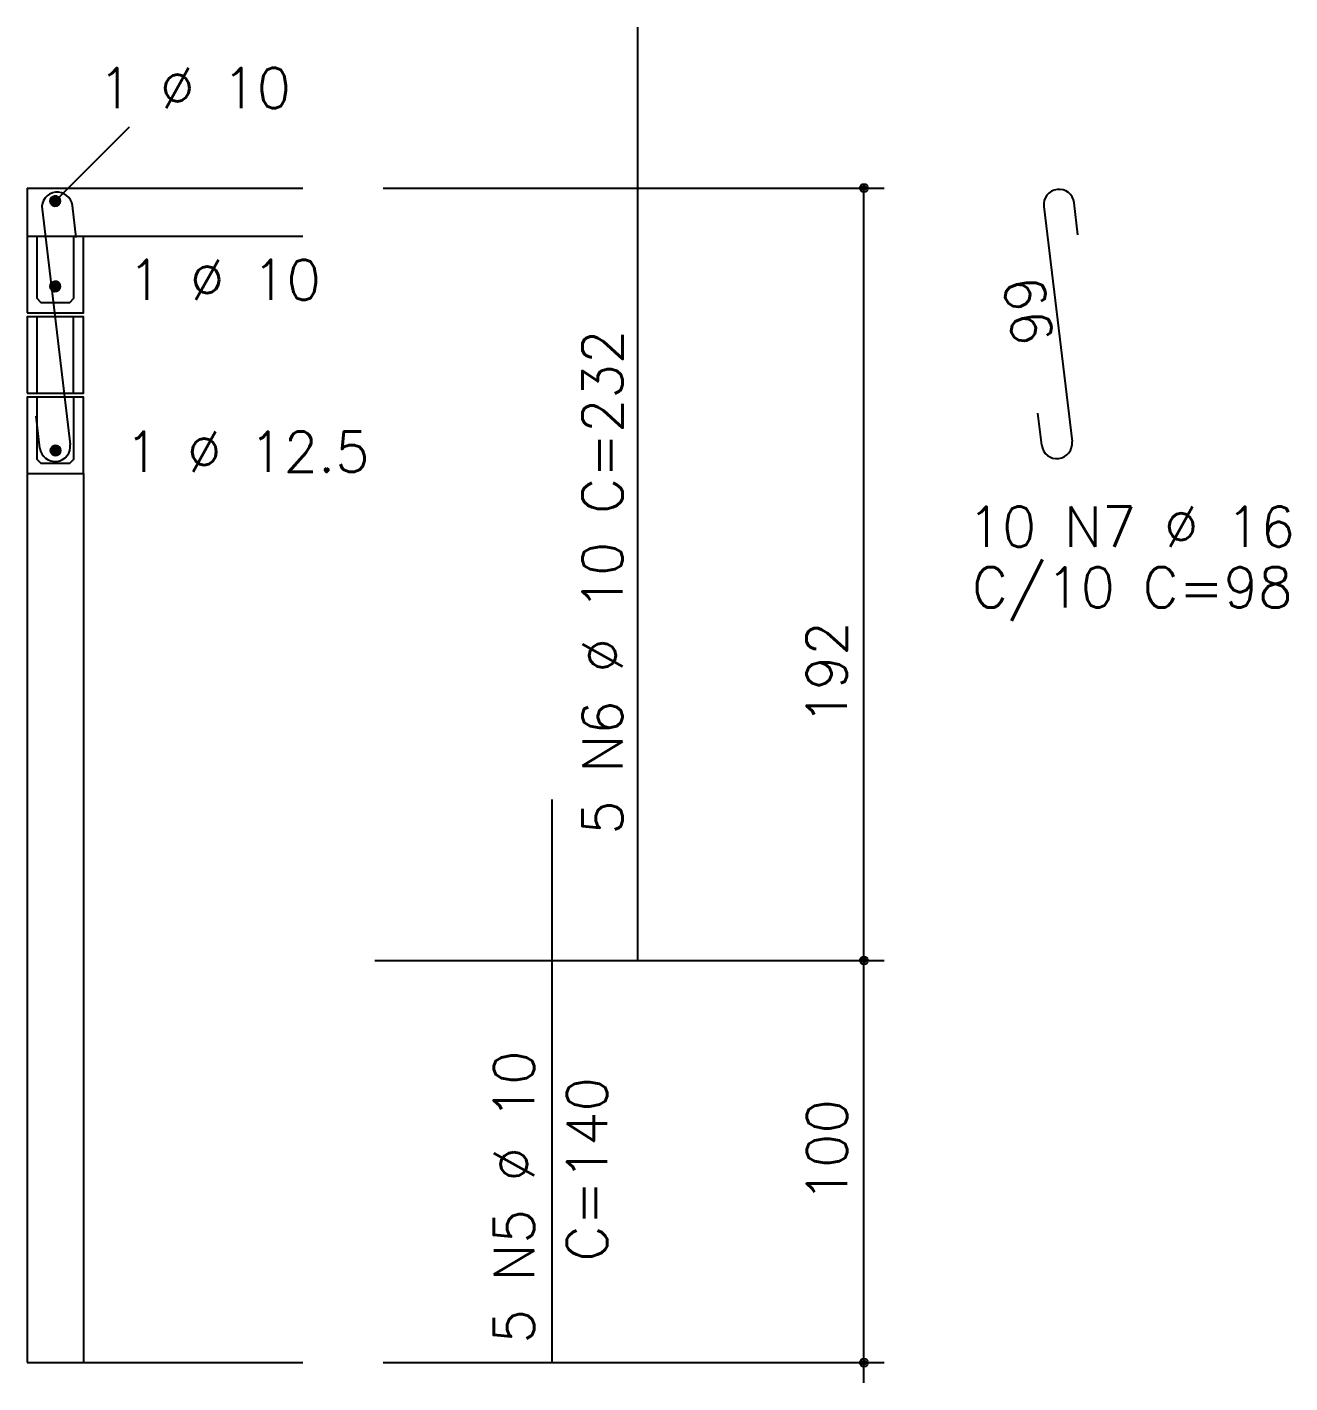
# Model space of a CAD drawing. Extents: x -2 to 121, y -2 to 61.
# Drawn here: x 84.64 to 90.92, y 26.47 to 33.21 of the extents above; entities that cross this region are included whole.
import ezdxf

# ---------------------------------------------------------------- set-up
doc = ezdxf.new("R2010")
doc.units = 0
doc.header["$MEASUREMENT"] = 0
for name, color, linetype in [('PENA_01', 1, 'CONTINUOUS'), ('PENA_02', 2, 'CONTINUOUS'), ('PENA_03', 3, 'CONTINUOUS'), ('PENA_05', 5, 'CONTINUOUS')]:
    doc.layers.add(name, color=color, linetype=linetype)
doc.styles.get("Standard").update_dxf_attribs({"font": 'ROMANS.SHX'})

msp = doc.modelspace()

# ---------------------------------------------------------------- linework, layer by layer
at = {"layer": 'PENA_01', "linetype": 'Continuous'}
msp.add_line((84.780174, 32.346012), (85.149184, 32.715022), dxfattribs=at)
at = {"layer": 'PENA_02', "linetype": 'Continuous'}
for centre, radius in [((88.80062, 32.411012), 0.02), ((88.80062, 32.411012), 0.01), ((88.80062, 28.571012), 0.02), ((88.80062, 28.571012), 0.01), ((88.80062, 26.571012), 0.02), ((88.80062, 26.571012), 0.01)]:
    msp.add_circle(centre, radius, dxfattribs=at)
at = {"layer": 'PENA_03', "linetype": 'Continuous'}
for p, q in [((84.640625, 32.411012), (84.640625, 31.791012)), ((84.640625, 32.411012), (86.011304, 32.411012)), ((86.411304, 32.411012), (88.90062, 32.411012)), ((88.80062, 26.470479), (88.80062, 32.411012)), ((84.640625, 32.171012), (86.011304, 32.171012)), ((84.690625, 31.391012), (84.690625, 31.771012)), ((84.870625, 31.391012), (84.870625, 31.771012)), ((84.640625, 30.991012), (84.640625, 26.571012)), ((84.920625, 30.991012), (84.920625, 26.571012)), ((86.369373, 28.571012), (88.90062, 28.571012)), ((84.640625, 26.571012), (86.011304, 26.571012)), ((86.411304, 26.571012), (88.90062, 26.571012))]:
    msp.add_line(p, q, dxfattribs=at)
for points in [[(84.805174, 32.346012), (84.803012, 32.35618), (84.796902, 32.36459), (84.787899, 32.369788), (84.77756, 32.370875), (84.767674, 32.367662), (84.759948, 32.360706), (84.75572, 32.35121), (84.75572, 32.340814), (84.759948, 32.331317), (84.767674, 32.324361), (84.77756, 32.321149), (84.787899, 32.322235), (84.796902, 32.327433), (84.803012, 32.335843), (84.805174, 32.346012)], [(84.640625, 31.791012), (84.920625, 31.791012), (84.920625, 32.171012)], [(84.870625, 32.171012), (84.870625, 31.861012), (84.850625, 31.841012), (84.710625, 31.841012), (84.690625, 31.861012), (84.690625, 32.171012)], [(84.805174, 31.922002), (84.803012, 31.93217), (84.796902, 31.940581), (84.787899, 31.945778), (84.77756, 31.946865), (84.767674, 31.943653), (84.759948, 31.936697), (84.75572, 31.9272), (84.75572, 31.916804), (84.759948, 31.907307), (84.767674, 31.900351), (84.77756, 31.897139), (84.787899, 31.898226), (84.796902, 31.903423), (84.803012, 31.911834), (84.805174, 31.922002)], [(84.640625, 31.391012), (84.920625, 31.391012), (84.920625, 31.771012), (84.640625, 31.771012), (84.640625, 31.391012)], [(84.640625, 30.991012), (84.920625, 30.991012), (84.920625, 31.371012), (84.640625, 31.371012), (84.640625, 30.991012)], [(84.870625, 31.371012), (84.870625, 31.061012), (84.850625, 31.041012), (84.710625, 31.041012), (84.690625, 31.061012), (84.690625, 31.371012)], [(84.807221, 31.106012), (84.80506, 31.11618), (84.798949, 31.12459), (84.789946, 31.129788), (84.779608, 31.130875), (84.769721, 31.127662), (84.761996, 31.120706), (84.757767, 31.11121), (84.757767, 31.100814), (84.761996, 31.091317), (84.769721, 31.084361), (84.779608, 31.081149), (84.789946, 31.082235), (84.798949, 31.087433), (84.80506, 31.095843), (84.807221, 31.106012)]]:
    msp.add_lwpolyline(points, dxfattribs=at)
for centre in [(84.780174, 32.346012), (84.780174, 31.922002), (84.782221, 31.106012)]:
    msp.add_circle(centre, 0.025, dxfattribs=at)
for points in [[(84.805174, 32.346012), (84.759948, 32.360706), (84.75572, 32.35121)], [(84.805174, 32.346012), (84.767674, 32.367662), (84.756681, 32.354562)], [(84.805174, 32.346012), (84.756681, 32.354562), (84.756681, 32.337461)], [(84.805174, 32.346012), (84.767674, 32.367662), (84.759948, 32.360706)], [(84.805174, 32.346012), (84.77756, 32.370875), (84.767674, 32.367662)], [(84.805174, 32.346012), (84.784515, 32.370632), (84.767674, 32.367662)], [(84.805174, 32.346012), (84.787899, 32.369788), (84.77756, 32.370875)], [(84.805174, 32.346012), (84.799325, 32.362082), (84.784515, 32.370632)], [(84.805174, 32.346012), (84.796902, 32.36459), (84.787899, 32.369788)], [(84.805174, 32.346012), (84.803012, 32.35618), (84.796902, 32.36459)], [(84.805174, 32.346012), (84.75572, 32.35121), (84.75572, 32.340814)], [(84.805174, 32.346012), (84.75572, 32.340814), (84.759948, 32.331317)], [(84.805174, 32.346012), (84.756681, 32.337461), (84.767674, 32.324361)], [(84.805174, 32.346012), (84.759948, 32.331317), (84.767674, 32.324361)], [(84.805174, 32.346012), (84.767674, 32.324361), (84.784515, 32.321392)], [(84.805174, 32.346012), (84.767674, 32.324361), (84.77756, 32.321149)], [(84.805174, 32.346012), (84.77756, 32.321149), (84.787899, 32.322235)], [(84.805174, 32.346012), (84.784515, 32.321392), (84.799325, 32.329942)], [(84.805174, 32.346012), (84.787899, 32.322235), (84.796902, 32.327433)], [(84.805174, 32.346012), (84.796902, 32.327433), (84.803012, 32.335843)], [(84.805174, 32.346012), (84.799325, 32.329942), (84.805174, 32.346012)], [(84.805174, 32.346012), (84.803012, 32.335843), (84.805174, 32.346012)], [(84.805174, 31.922002), (84.759948, 31.936697), (84.75572, 31.9272)], [(84.805174, 31.922002), (84.75572, 31.9272), (84.75572, 31.916804)], [(84.805174, 31.922002), (84.75572, 31.916804), (84.759948, 31.907307)], [(84.805174, 31.922002), (84.767674, 31.943653), (84.756681, 31.930552)], [(84.805174, 31.922002), (84.756681, 31.930552), (84.756681, 31.913451)], [(84.805174, 31.922002), (84.756681, 31.913451), (84.767674, 31.900351)], [(84.805174, 31.922002), (84.767674, 31.943653), (84.759948, 31.936697)], [(84.805174, 31.922002), (84.759948, 31.907307), (84.767674, 31.900351)], [(84.805174, 31.922002), (84.77756, 31.946865), (84.767674, 31.943653)], [(84.805174, 31.922002), (84.784515, 31.946622), (84.767674, 31.943653)], [(84.805174, 31.922002), (84.767674, 31.900351), (84.784515, 31.897382)], [(84.805174, 31.922002), (84.767674, 31.900351), (84.77756, 31.897139)], [(84.805174, 31.922002), (84.787899, 31.945778), (84.77756, 31.946865)], [(84.805174, 31.922002), (84.77756, 31.897139), (84.787899, 31.898226)], [(84.805174, 31.922002), (84.799325, 31.938072), (84.784515, 31.946622)], [(84.805174, 31.922002), (84.784515, 31.897382), (84.799325, 31.905932)], [(84.805174, 31.922002), (84.796902, 31.940581), (84.787899, 31.945778)], [(84.805174, 31.922002), (84.787899, 31.898226), (84.796902, 31.903423)], [(84.805174, 31.922002), (84.803012, 31.93217), (84.796902, 31.940581)], [(84.805174, 31.922002), (84.796902, 31.903423), (84.803012, 31.911834)], [(84.805174, 31.922002), (84.799325, 31.905932), (84.805174, 31.922002)], [(84.805174, 31.922002), (84.803012, 31.911834), (84.805174, 31.922002)], [(84.807221, 31.106012), (84.761996, 31.120706), (84.757767, 31.11121)], [(84.807221, 31.106012), (84.757767, 31.11121), (84.757767, 31.100814)], [(84.807221, 31.106012), (84.757767, 31.100814), (84.761996, 31.091317)], [(84.807221, 31.106012), (84.769721, 31.127662), (84.758729, 31.114562)], [(84.807221, 31.106012), (84.758729, 31.114562), (84.758729, 31.097461)], [(84.807221, 31.106012), (84.758729, 31.097461), (84.769721, 31.084361)], [(84.807221, 31.106012), (84.769721, 31.127662), (84.761996, 31.120706)], [(84.807221, 31.106012), (84.761996, 31.091317), (84.769721, 31.084361)], [(84.807221, 31.106012), (84.779608, 31.130875), (84.769721, 31.127662)], [(84.807221, 31.106012), (84.786562, 31.130632), (84.769721, 31.127662)], [(84.807221, 31.106012), (84.769721, 31.084361), (84.786562, 31.081392)], [(84.807221, 31.106012), (84.769721, 31.084361), (84.779608, 31.081149)], [(84.807221, 31.106012), (84.789946, 31.129788), (84.779608, 31.130875)], [(84.807221, 31.106012), (84.779608, 31.081149), (84.789946, 31.082235)], [(84.807221, 31.106012), (84.801372, 31.122082), (84.786562, 31.130632)], [(84.807221, 31.106012), (84.786562, 31.081392), (84.801372, 31.089942)], [(84.807221, 31.106012), (84.798949, 31.12459), (84.789946, 31.129788)], [(84.807221, 31.106012), (84.789946, 31.082235), (84.798949, 31.087433)], [(84.807221, 31.106012), (84.80506, 31.11618), (84.798949, 31.12459)], [(84.807221, 31.106012), (84.798949, 31.087433), (84.80506, 31.095843)], [(84.807221, 31.106012), (84.801372, 31.089942), (84.807221, 31.106012)], [(84.807221, 31.106012), (84.80506, 31.095843), (84.807221, 31.106012)]]:
    msp.add_solid(points, dxfattribs=at)
at = {"layer": 'PENA_05', "linetype": 'Continuous'}
for p, q in [((87.67687, 28.571012), (87.67687, 33.211012)), ((84.714664, 32.305512), (84.855086, 31.136386)), ((84.88466, 32.16478), (84.86558, 32.323638)), ((89.6949, 32.319648), (89.835321, 31.150521)), ((89.864895, 32.178915), (89.845815, 32.337774)), ((84.70417, 31.11826), (84.68509, 31.277118)), ((89.684406, 31.132395), (89.665326, 31.291253)), ((87.250946, 26.571012), (87.250946, 29.371012))]:
    msp.add_line(p, q, dxfattribs=at)
for centre, start, end in [((84.790122, 32.314575), 6.848867, 186.848867), ((89.770357, 32.328711), 6.848867, 186.848867), ((89.759863, 31.141458), 186.848867, 6.848867), ((84.779628, 31.127323), 186.848867, 6.848867)]:
    msp.add_arc(centre, 0.076, start, end, dxfattribs=at)

# ---------------------------------------------------------------- texts
at = {"layer": 'PENA_03', "linetype": 'Continuous'}
for s, p in [('1 %%c 10', (84.993319, 32.808261)), ('1 %%c 10', (85.141444, 31.854711)), ('1 %%c 12.5', (85.126731, 30.999815)), ('10 N7 %%c 16', (89.315382, 30.62743)), ('C/10 C=98', (89.337429, 30.326003))]:
    msp.add_text(s, height=0.2, dxfattribs=at).set_placement(p)
for s, rotation, p in [('66', 279.739838, (89.488897, 31.954452)), ('5 N6 %%c 10 C=232', 90, (87.601151, 29.195926)), ('192', 90, (88.715227, 29.742818)), ('5 N5 %%c 10', 90, (87.160632, 26.666089)), ('C=140', 90, (87.524399, 27.073738)), ('100', 90, (88.716841, 27.367259))]:
    msp.add_text(s, height=0.2, rotation=rotation, dxfattribs=at).set_placement(p)

doc.saveas('drawing.dxf')
